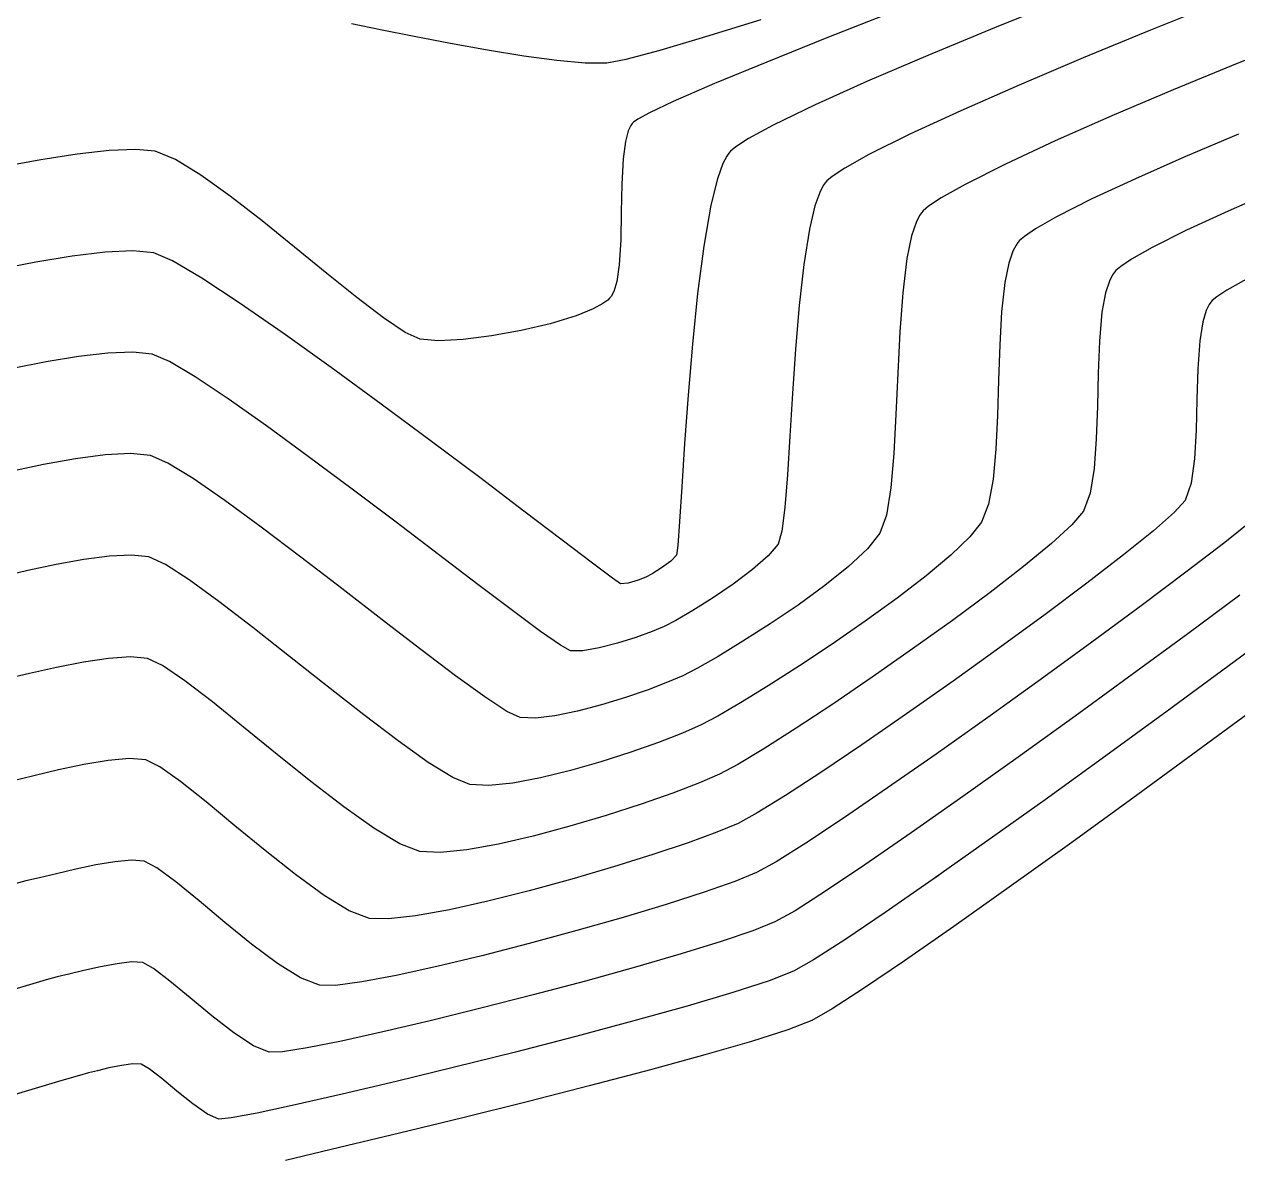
# Model space of a CAD drawing. Header units: metres. Extents: x 708868 to 711043, y 5411316 to 5413138.
# Drawn here: x 710010.54 to 710054.64, y 5411840.77 to 5411881.93 of the extents above; entities that cross this region are included whole.
import ezdxf

# ---------------------------------------------------------------- set-up
doc = ezdxf.new("R2010")
doc.units = ezdxf.units.M
for name, color, linetype in [('Rionegro 2010_Contours', 7, 'Continuous'), ('Rionegro 2014_Contours', 7, 'Continuous'), ('Rionegro 2018_Contours', 7, 'Continuous')]:
    doc.layers.add(name, color=color, linetype=linetype)

msp = doc.modelspace()

# ---------------------------------------------------------------- linework, layer by layer
at = {"layer": 'Rionegro 2010_Contours'}
for points in [[(710053.954, 5411882.71, 236), (710051.468, 5411881.715, 236), (710049.024, 5411880.709, 236), (710046.7, 5411879.724, 236), (710044.575, 5411878.789, 236), (710042.729, 5411877.936, 236), (710041.239, 5411877.194, 236), (710040.357, 5411876.701, 236), (710039.903, 5411876.4, 236), (710039.709, 5411876.236, 236), (710039.646, 5411876.166, 236), (710039.577, 5411876.066, 236), (710039.449, 5411875.817, 236), (710039.274, 5411875.328, 236), (710039.073, 5411874.488, 236), (710038.867, 5411873.195, 236), (710038.703, 5411871.712, 236), (710038.571, 5411870.122, 236), (710038.461, 5411868.51, 236), (710038.366, 5411866.958, 236), (710038.276, 5411865.551, 236), (710038.181, 5411864.372, 236), (710038.073, 5411863.506, 236), (710037.942, 5411863.036, 236), (710037.581, 5411862.606, 236), (710037.01, 5411862.109, 236), (710036.308, 5411861.586, 236), (710035.556, 5411861.077, 236), (710034.834, 5411860.623, 236), (710034.222, 5411860.265, 236), (710033.802, 5411860.044, 236), (710033.356, 5411859.856, 236), (710032.763, 5411859.642, 236), (710032.096, 5411859.433, 236), (710031.429, 5411859.262, 236), (710030.836, 5411859.162, 236), (710030.389, 5411859.164, 236), (710030.027, 5411859.363, 236), (710029.306, 5411859.866, 236), (710028.286, 5411860.619, 236), (710027.03, 5411861.567, 236), (710025.597, 5411862.655, 236), (710024.051, 5411863.831, 236), (710022.452, 5411865.039, 236), (710020.861, 5411866.226, 236), (710019.341, 5411867.337, 236), (710017.952, 5411868.318, 236), (710016.756, 5411869.116, 236), (710015.814, 5411869.675, 236), (710015.188, 5411869.942, 236), (710014.486, 5411870.014, 236), (710013.577, 5411869.977, 236), (710012.512, 5411869.851, 236), (710011.34, 5411869.657, 236), (710010.113, 5411869.416, 236)], [(710042.114, 5411882.389, 234), (710039.713, 5411881.44, 234), (710037.522, 5411880.559, 234), (710035.631, 5411879.776, 234), (710034.127, 5411879.124, 234), (710033.263, 5411878.716, 234), (710032.842, 5411878.486, 234), (710032.68, 5411878.374, 234), (710032.637, 5411878.331, 234), (710032.584, 5411878.251, 234), (710032.492, 5411878.054, 234), (710032.388, 5411877.677, 234), (710032.302, 5411877.046, 234), (710032.254, 5411876.116, 234), (710032.238, 5411875.106, 234), (710032.221, 5411874.103, 234), (710032.167, 5411873.189, 234), (710032.075, 5411872.58, 234), (710031.965, 5411872.222, 234), (710031.868, 5411872.042, 234), (710031.812, 5411871.971, 234), (710031.745, 5411871.907, 234), (710031.572, 5411871.778, 234), (710031.218, 5411871.586, 234), (710030.602, 5411871.337, 234), (710029.659, 5411871.049, 234), (710028.603, 5411870.799, 234), (710027.518, 5411870.603, 234), (710026.488, 5411870.476, 234), (710025.599, 5411870.431, 234), (710024.933, 5411870.485, 234), (710024.379, 5411870.733, 234), (710023.592, 5411871.26, 234), (710022.626, 5411871.997, 234), (710021.533, 5411872.876, 234), (710020.367, 5411873.829, 234), (710019.181, 5411874.788, 234), (710018.028, 5411875.684, 234), (710016.962, 5411876.449, 234), (710016.036, 5411877.015, 234), (710015.303, 5411877.314, 234), (710014.593, 5411877.382, 234), (710013.626, 5411877.34, 234), (710012.458, 5411877.208, 234), (710011.147, 5411877.005, 234), (710009.747, 5411876.749, 234)], [(710022.431, 5411881.955, 234), (710023.486, 5411881.739, 234), (710024.709, 5411881.495, 234), (710026.03, 5411881.243, 234), (710027.382, 5411881.002, 234), (710028.694, 5411880.79, 234), (710029.898, 5411880.629, 234), (710030.926, 5411880.536, 234), (710031.708, 5411880.531, 234), (710032.419, 5411880.667, 234), (710033.647, 5411880.994, 234), (710035.307, 5411881.482, 234), (710037.317, 5411882.101, 234)], [(710056.956, 5411881.434, 237), (710054.624, 5411880.507, 237), (710052.299, 5411879.553, 237), (710050.065, 5411878.603, 237), (710048.003, 5411877.692, 237), (710046.198, 5411876.851, 237), (710044.732, 5411876.114, 237), (710043.86, 5411875.621, 237), (710043.408, 5411875.319, 237), (710043.214, 5411875.154, 237), (710043.15, 5411875.083, 237), (710043.08, 5411874.981, 237), (710042.952, 5411874.729, 237), (710042.789, 5411874.243, 237), (710042.619, 5411873.42, 237), (710042.466, 5411872.17, 237), (710042.363, 5411870.753, 237), (710042.288, 5411869.253, 237), (710042.222, 5411867.753, 237), (710042.144, 5411866.337, 237), (710042.034, 5411865.089, 237), (710041.872, 5411864.094, 237), (710041.638, 5411863.434, 237), (710041.189, 5411862.867, 237), (710040.501, 5411862.221, 237), (710039.638, 5411861.528, 237), (710038.667, 5411860.823, 237), (710037.653, 5411860.137, 237), (710036.661, 5411859.504, 237), (710035.756, 5411858.958, 237), (710035.005, 5411858.53, 237), (710034.472, 5411858.254, 237), (710033.922, 5411858.017, 237), (710033.211, 5411857.746, 237), (710032.392, 5411857.465, 237), (710031.52, 5411857.197, 237), (710030.647, 5411856.966, 237), (710029.828, 5411856.796, 237), (710029.116, 5411856.71, 237), (710028.564, 5411856.731, 237), (710028.081, 5411856.957, 237), (710027.276, 5411857.485, 237), (710026.212, 5411858.255, 237), (710024.95, 5411859.207, 237), (710023.551, 5411860.282, 237), (710022.078, 5411861.42, 237), (710020.592, 5411862.563, 237), (710019.155, 5411863.65, 237), (710017.829, 5411864.623, 237), (710016.675, 5411865.421, 237), (710015.755, 5411865.985, 237), (710015.131, 5411866.256, 237), (710014.405, 5411866.328, 237), (710013.478, 5411866.281, 237), (710012.407, 5411866.141, 237), (710011.246, 5411865.932, 237), (710010.052, 5411865.68, 237)], [(710054.672, 5411877.943, 238), (710052.723, 5411877.116, 238), (710050.923, 5411876.32, 238), (710049.345, 5411875.582, 238), (710048.059, 5411874.931, 238), (710047.29, 5411874.491, 238), (710046.888, 5411874.218, 238), (710046.713, 5411874.067, 238), (710046.655, 5411874.001, 238), (710046.589, 5411873.906, 238), (710046.472, 5411873.68, 238), (710046.326, 5411873.253, 238), (710046.181, 5411872.544, 238), (710046.062, 5411871.478, 238), (710045.992, 5411870.275, 238), (710045.948, 5411869, 238), (710045.908, 5411867.718, 238), (710045.849, 5411866.494, 238), (710045.749, 5411865.395, 238), (710045.585, 5411864.486, 238), (710045.335, 5411863.831, 238), (710044.91, 5411863.298, 238), (710044.219, 5411862.64, 238), (710043.318, 5411861.888, 238), (710042.261, 5411861.077, 238), (710041.104, 5411860.238, 238), (710039.902, 5411859.404, 238), (710038.709, 5411858.609, 238), (710037.582, 5411857.885, 238), (710036.575, 5411857.264, 238), (710035.743, 5411856.78, 238), (710035.142, 5411856.465, 238), (710034.46, 5411856.168, 238), (710033.589, 5411855.83, 238), (710032.584, 5411855.475, 238), (710031.499, 5411855.126, 238), (710030.387, 5411854.807, 238), (710029.301, 5411854.541, 238), (710028.296, 5411854.352, 238), (710027.424, 5411854.263, 238), (710026.74, 5411854.299, 238), (710026.117, 5411854.554, 238), (710025.225, 5411855.105, 238), (710024.126, 5411855.886, 238), (710022.878, 5411856.832, 238), (710021.544, 5411857.876, 238), (710020.182, 5411858.955, 238), (710018.853, 5411860.002, 238), (710017.617, 5411860.953, 238), (710016.535, 5411861.741, 238), (710015.668, 5411862.302, 238), (710015.074, 5411862.57, 238), (710014.44, 5411862.634, 238), (710013.634, 5411862.594, 238), (710012.705, 5411862.473, 238), (710011.699, 5411862.292, 238), (710010.665, 5411862.073, 238), (710009.649, 5411861.838, 238)], [(710056.001, 5411875.886, 239), (710054.29, 5411875.142, 239), (710052.775, 5411874.443, 239), (710051.53, 5411873.82, 239), (710050.781, 5411873.396, 239), (710050.388, 5411873.131, 239), (710050.216, 5411872.983, 239), (710050.159, 5411872.918, 239), (710050.093, 5411872.823, 239), (710049.977, 5411872.595, 239), (710049.838, 5411872.167, 239), (710049.708, 5411871.462, 239), (710049.614, 5411870.415, 239), (710049.567, 5411869.252, 239), (710049.54, 5411868.046, 239), (710049.502, 5411866.868, 239), (710049.424, 5411865.791, 239), (710049.277, 5411864.887, 239), (710049.031, 5411864.229, 239), (710048.617, 5411863.737, 239), (710047.873, 5411863.054, 239), (710046.86, 5411862.22, 239), (710045.64, 5411861.278, 239), (710044.275, 5411860.267, 239), (710042.825, 5411859.227, 239), (710041.353, 5411858.2, 239), (710039.921, 5411857.226, 239), (710038.589, 5411856.346, 239), (710037.419, 5411855.601, 239), (710036.473, 5411855.03, 239), (710035.813, 5411854.675, 239), (710035.078, 5411854.36, 239), (710034.107, 5411853.989, 239), (710032.959, 5411853.587, 239), (710031.692, 5411853.177, 239), (710030.366, 5411852.783, 239), (710029.04, 5411852.427, 239), (710027.773, 5411852.134, 239), (710026.624, 5411851.927, 239), (710025.651, 5411851.83, 239), (710024.915, 5411851.866, 239), (710024.19, 5411852.144, 239), (710023.25, 5411852.707, 239), (710022.154, 5411853.485, 239), (710020.96, 5411854.406, 239), (710019.727, 5411855.396, 239), (710018.513, 5411856.385, 239), (710017.376, 5411857.301, 239), (710016.376, 5411858.07, 239), (710015.57, 5411858.622, 239), (710015.017, 5411858.884, 239), (710014.4, 5411858.938, 239), (710013.606, 5411858.885, 239), (710012.692, 5411858.749, 239), (710011.715, 5411858.558, 239), (710010.733, 5411858.338, 239), (710009.803, 5411858.115, 239)], [(710055.293, 5411863.994, 241), (710054.17, 5411863.101, 241), (710052.76, 5411862.018, 241), (710051.13, 5411860.793, 241), (710049.343, 5411859.473, 241), (710047.463, 5411858.104, 241), (710045.557, 5411856.733, 241), (710043.687, 5411855.408, 241), (710041.919, 5411854.174, 241), (710040.317, 5411853.079, 241), (710038.945, 5411852.17, 241), (710037.869, 5411851.493, 241), (710037.153, 5411851.096, 241), (710036.366, 5411850.773, 241), (710035.25, 5411850.382, 241), (710033.875, 5411849.941, 241), (710032.31, 5411849.47, 241), (710030.625, 5411848.99, 241), (710028.888, 5411848.519, 241), (710027.169, 5411848.078, 241), (710025.538, 5411847.686, 241), (710024.062, 5411847.362, 241), (710022.812, 5411847.127, 241), (710021.857, 5411847, 241), (710021.266, 5411847.001, 241), (710020.585, 5411847.268, 241), (710019.743, 5411847.798, 241), (710018.804, 5411848.501, 241), (710017.832, 5411849.289, 241), (710016.892, 5411850.072, 241), (710016.048, 5411850.763, 241), (710015.363, 5411851.273, 241), (710014.903, 5411851.513, 241), (710014.44, 5411851.546, 241), (710013.834, 5411851.493, 241), (710013.142, 5411851.376, 241), (710012.418, 5411851.223, 241), (710011.716, 5411851.058, 241), (710011.093, 5411850.907, 241), (710010.602, 5411850.794, 241), (710010.113, 5411850.666, 241)], [(710054.715, 5411861.18, 242), (710052.823, 5411859.775, 242), (710050.808, 5411858.293, 242), (710048.732, 5411856.782, 242), (710046.659, 5411855.288, 242), (710044.653, 5411853.858, 242), (710042.776, 5411852.538, 242), (710041.091, 5411851.377, 242), (710039.662, 5411850.42, 242), (710038.552, 5411849.714, 242), (710037.823, 5411849.307, 242), (710037.024, 5411848.985, 242), (710035.865, 5411848.592, 242), (710034.417, 5411848.144, 242), (710032.75, 5411847.66, 242), (710030.933, 5411847.157, 242), (710029.038, 5411846.653, 242), (710027.133, 5411846.165, 242), (710025.289, 5411845.711, 242), (710023.577, 5411845.309, 242), (710022.066, 5411844.976, 242), (710020.826, 5411844.729, 242), (710019.928, 5411844.588, 242), (710019.441, 5411844.568, 242), (710018.869, 5411844.806, 242), (710018.153, 5411845.279, 242), (710017.363, 5411845.892, 242), (710016.568, 5411846.548, 242), (710015.837, 5411847.154, 242), (710015.24, 5411847.612, 242), (710014.846, 5411847.827, 242), (710014.444, 5411847.849, 242), (710013.912, 5411847.788, 242), (710013.313, 5411847.675, 242), (710012.709, 5411847.538, 242), (710012.163, 5411847.406, 242), (710011.74, 5411847.308, 242), (710011.343, 5411847.201, 242), (710010.612, 5411846.987, 242), (710009.619, 5411846.692, 242)], [(710055.559, 5411857.267, 244), (710053.194, 5411855.531, 244), (710050.83, 5411853.806, 244), (710048.524, 5411852.135, 244), (710046.334, 5411850.563, 244), (710044.319, 5411849.133, 244), (710042.536, 5411847.891, 244), (710041.044, 5411846.88, 244), (710039.901, 5411846.144, 244), (710039.164, 5411845.728, 244), (710038.289, 5411845.387, 244), (710036.966, 5411844.961, 244), (710035.276, 5411844.469, 244), (710033.302, 5411843.927, 244), (710031.123, 5411843.354, 244), (710028.823, 5411842.767, 244), (710026.482, 5411842.185, 244), (710024.182, 5411841.624, 244), (710022.003, 5411841.102, 244), (710020.029, 5411840.638, 244)], [(710043.774, 5411850.997, 243), (710043.571, 5411850.854, 243), (710041.828, 5411849.645, 243), (710040.36, 5411848.655, 243), (710039.229, 5411847.931, 243), (710038.494, 5411847.517, 243), (710037.612, 5411847.17, 243), (710036.295, 5411846.74, 243), (710034.628, 5411846.245, 243), (710032.697, 5411845.706, 243), (710030.589, 5411845.142, 243), (710028.388, 5411844.574, 243), (710026.181, 5411844.021, 243), (710024.054, 5411843.503, 243), (710022.092, 5411843.041, 243), (710020.382, 5411842.653, 243), (710019.008, 5411842.359, 243), (710018.058, 5411842.18, 243), (710017.617, 5411842.136, 243), (710017.196, 5411842.322, 243), (710016.665, 5411842.692, 243), (710016.091, 5411843.152, 243), (710015.542, 5411843.61, 243), (710015.085, 5411843.97, 243), (710014.789, 5411844.141, 243), (710014.481, 5411844.15, 243), (710014.07, 5411844.092, 243), (710013.62, 5411843.998, 243), (710013.2, 5411843.897, 243), (710012.877, 5411843.821, 243), (710012.543, 5411843.729, 243), (710011.91, 5411843.539, 243), (710011.064, 5411843.286, 243), (710010.087, 5411843.001, 243)]]:
    msp.add_polyline3d(points, dxfattribs=at)
at = {"layer": 'Rionegro 2014_Contours'}
for points in [[(710048.368, 5411882.846, 235), (710045.801, 5411881.808, 235), (710043.38, 5411880.803, 235), (710041.181, 5411879.86, 235), (710039.281, 5411879.005, 235), (710037.757, 5411878.266, 235), (710036.859, 5411877.777, 235), (710036.4, 5411877.48, 235), (710036.204, 5411877.318, 235), (710036.142, 5411877.248, 235), (710036.069, 5411877.142, 235), (710035.929, 5411876.868, 235), (710035.733, 5411876.317, 235), (710035.495, 5411875.355, 235), (710035.234, 5411873.862, 235), (710035.012, 5411872.145, 235), (710034.823, 5411870.307, 235), (710034.666, 5411868.455, 235), (710034.538, 5411866.693, 235), (710034.434, 5411865.125, 235), (710034.353, 5411863.857, 235), (710034.291, 5411862.993, 235), (710034.245, 5411862.638, 235), (710034.037, 5411862.423, 235), (710033.705, 5411862.178, 235), (710033.364, 5411861.962, 235), (710033.132, 5411861.833, 235), (710032.852, 5411861.725, 235), (710032.493, 5411861.623, 235), (710032.213, 5411861.596, 235), (710031.924, 5411861.798, 235), (710031.193, 5411862.346, 235), (710030.095, 5411863.179, 235), (710028.702, 5411864.236, 235), (710027.092, 5411865.453, 235), (710025.336, 5411866.771, 235), (710023.51, 5411868.128, 235), (710021.689, 5411869.461, 235), (710019.946, 5411870.71, 235), (710018.355, 5411871.813, 235), (710016.992, 5411872.708, 235), (710015.931, 5411873.333, 235), (710015.246, 5411873.628, 235), (710014.487, 5411873.701, 235), (710013.48, 5411873.654, 235), (710012.285, 5411873.509, 235), (710010.964, 5411873.291, 235), (710009.576, 5411873.021, 235)], [(710053.954, 5411882.71, 236), (710051.468, 5411881.715, 236), (710049.024, 5411880.709, 236), (710046.7, 5411879.724, 236), (710044.575, 5411878.789, 236), (710042.729, 5411877.936, 236), (710041.239, 5411877.194, 236), (710040.357, 5411876.701, 236), (710039.903, 5411876.4, 236), (710039.709, 5411876.236, 236), (710039.646, 5411876.166, 236), (710039.577, 5411876.066, 236), (710039.449, 5411875.817, 236), (710039.274, 5411875.328, 236), (710039.073, 5411874.488, 236), (710038.867, 5411873.195, 236), (710038.703, 5411871.712, 236), (710038.571, 5411870.122, 236), (710038.461, 5411868.51, 236), (710038.366, 5411866.958, 236), (710038.276, 5411865.551, 236), (710038.181, 5411864.372, 236), (710038.073, 5411863.506, 236), (710037.942, 5411863.036, 236), (710037.581, 5411862.606, 236), (710037.01, 5411862.109, 236), (710036.308, 5411861.586, 236), (710035.556, 5411861.077, 236), (710034.834, 5411860.623, 236), (710034.222, 5411860.265, 236), (710033.802, 5411860.044, 236), (710033.356, 5411859.856, 236), (710032.763, 5411859.642, 236), (710032.096, 5411859.433, 236), (710031.429, 5411859.262, 236), (710030.836, 5411859.162, 236), (710030.389, 5411859.164, 236), (710030.027, 5411859.363, 236), (710029.306, 5411859.866, 236), (710028.286, 5411860.619, 236), (710027.03, 5411861.567, 236), (710025.597, 5411862.655, 236), (710024.051, 5411863.831, 236), (710022.452, 5411865.039, 236), (710020.861, 5411866.226, 236), (710019.341, 5411867.337, 236), (710017.952, 5411868.318, 236), (710016.756, 5411869.116, 236), (710015.814, 5411869.675, 236), (710015.188, 5411869.942, 236), (710014.486, 5411870.014, 236), (710013.577, 5411869.977, 236), (710012.512, 5411869.851, 236), (710011.34, 5411869.657, 236), (710010.113, 5411869.416, 236)], [(710042.114, 5411882.389, 234), (710039.713, 5411881.44, 234), (710037.522, 5411880.559, 234), (710035.631, 5411879.776, 234), (710034.127, 5411879.124, 234), (710033.263, 5411878.716, 234), (710032.842, 5411878.486, 234), (710032.68, 5411878.374, 234), (710032.637, 5411878.331, 234), (710032.584, 5411878.251, 234), (710032.492, 5411878.054, 234), (710032.388, 5411877.677, 234), (710032.302, 5411877.046, 234), (710032.254, 5411876.116, 234), (710032.238, 5411875.106, 234), (710032.221, 5411874.103, 234), (710032.167, 5411873.189, 234), (710032.075, 5411872.58, 234), (710031.965, 5411872.222, 234), (710031.868, 5411872.042, 234), (710031.812, 5411871.971, 234), (710031.745, 5411871.907, 234), (710031.572, 5411871.778, 234), (710031.218, 5411871.586, 234), (710030.602, 5411871.337, 234), (710029.659, 5411871.049, 234), (710028.603, 5411870.799, 234), (710027.518, 5411870.603, 234), (710026.488, 5411870.476, 234), (710025.599, 5411870.431, 234), (710024.933, 5411870.485, 234), (710024.379, 5411870.733, 234), (710023.592, 5411871.26, 234), (710022.626, 5411871.997, 234), (710021.533, 5411872.876, 234), (710020.367, 5411873.829, 234), (710019.181, 5411874.788, 234), (710018.028, 5411875.684, 234), (710016.962, 5411876.449, 234), (710016.036, 5411877.015, 234), (710015.303, 5411877.314, 234), (710014.593, 5411877.382, 234), (710013.626, 5411877.34, 234), (710012.458, 5411877.208, 234), (710011.147, 5411877.005, 234), (710009.747, 5411876.749, 234)], [(710022.431, 5411881.955, 234), (710023.486, 5411881.739, 234), (710024.709, 5411881.495, 234), (710026.03, 5411881.243, 234), (710027.382, 5411881.002, 234), (710028.694, 5411880.79, 234), (710029.898, 5411880.629, 234), (710030.926, 5411880.536, 234), (710031.708, 5411880.531, 234), (710032.419, 5411880.667, 234), (710033.647, 5411880.994, 234), (710035.307, 5411881.482, 234), (710037.317, 5411882.101, 234)], [(710056.956, 5411881.434, 237), (710054.624, 5411880.507, 237), (710052.299, 5411879.553, 237), (710050.065, 5411878.603, 237), (710048.003, 5411877.692, 237), (710046.198, 5411876.851, 237), (710044.732, 5411876.114, 237), (710043.86, 5411875.621, 237), (710043.408, 5411875.319, 237), (710043.214, 5411875.154, 237), (710043.15, 5411875.083, 237), (710043.08, 5411874.981, 237), (710042.952, 5411874.729, 237), (710042.789, 5411874.243, 237), (710042.619, 5411873.42, 237), (710042.466, 5411872.17, 237), (710042.363, 5411870.753, 237), (710042.288, 5411869.253, 237), (710042.222, 5411867.753, 237), (710042.144, 5411866.337, 237), (710042.034, 5411865.089, 237), (710041.872, 5411864.094, 237), (710041.638, 5411863.434, 237), (710041.189, 5411862.867, 237), (710040.501, 5411862.221, 237), (710039.638, 5411861.528, 237), (710038.667, 5411860.823, 237), (710037.653, 5411860.137, 237), (710036.661, 5411859.504, 237), (710035.756, 5411858.958, 237), (710035.005, 5411858.53, 237), (710034.472, 5411858.254, 237), (710033.922, 5411858.017, 237), (710033.211, 5411857.746, 237), (710032.392, 5411857.465, 237), (710031.52, 5411857.197, 237), (710030.647, 5411856.966, 237), (710029.828, 5411856.796, 237), (710029.116, 5411856.71, 237), (710028.564, 5411856.731, 237), (710028.081, 5411856.957, 237), (710027.276, 5411857.485, 237), (710026.212, 5411858.255, 237), (710024.95, 5411859.207, 237), (710023.551, 5411860.282, 237), (710022.078, 5411861.42, 237), (710020.592, 5411862.563, 237), (710019.155, 5411863.65, 237), (710017.829, 5411864.623, 237), (710016.675, 5411865.421, 237), (710015.755, 5411865.985, 237), (710015.131, 5411866.256, 237), (710014.405, 5411866.328, 237), (710013.478, 5411866.281, 237), (710012.407, 5411866.141, 237), (710011.246, 5411865.932, 237), (710010.052, 5411865.68, 237)], [(710054.672, 5411877.943, 238), (710052.723, 5411877.116, 238), (710050.923, 5411876.32, 238), (710049.345, 5411875.582, 238), (710048.059, 5411874.931, 238), (710047.29, 5411874.491, 238), (710046.888, 5411874.218, 238), (710046.713, 5411874.067, 238), (710046.655, 5411874.001, 238), (710046.589, 5411873.906, 238), (710046.472, 5411873.68, 238), (710046.326, 5411873.253, 238), (710046.181, 5411872.544, 238), (710046.062, 5411871.478, 238), (710045.992, 5411870.275, 238), (710045.948, 5411869, 238), (710045.908, 5411867.718, 238), (710045.849, 5411866.494, 238), (710045.749, 5411865.395, 238), (710045.585, 5411864.486, 238), (710045.335, 5411863.831, 238), (710044.91, 5411863.298, 238), (710044.219, 5411862.64, 238), (710043.318, 5411861.888, 238), (710042.261, 5411861.077, 238), (710041.104, 5411860.238, 238), (710039.902, 5411859.404, 238), (710038.709, 5411858.609, 238), (710037.582, 5411857.885, 238), (710036.575, 5411857.264, 238), (710035.743, 5411856.78, 238), (710035.142, 5411856.465, 238), (710034.46, 5411856.168, 238), (710033.589, 5411855.83, 238), (710032.584, 5411855.475, 238), (710031.499, 5411855.126, 238), (710030.387, 5411854.807, 238), (710029.301, 5411854.541, 238), (710028.296, 5411854.352, 238), (710027.424, 5411854.263, 238), (710026.74, 5411854.299, 238), (710026.117, 5411854.554, 238), (710025.225, 5411855.105, 238), (710024.126, 5411855.886, 238), (710022.878, 5411856.832, 238), (710021.544, 5411857.876, 238), (710020.182, 5411858.955, 238), (710018.853, 5411860.002, 238), (710017.617, 5411860.953, 238), (710016.535, 5411861.741, 238), (710015.668, 5411862.302, 238), (710015.074, 5411862.57, 238), (710014.44, 5411862.634, 238), (710013.634, 5411862.594, 238), (710012.705, 5411862.473, 238), (710011.699, 5411862.292, 238), (710010.665, 5411862.073, 238), (710009.649, 5411861.838, 238)], [(710056.001, 5411875.886, 239), (710054.29, 5411875.142, 239), (710052.775, 5411874.443, 239), (710051.53, 5411873.82, 239), (710050.781, 5411873.396, 239), (710050.388, 5411873.131, 239), (710050.216, 5411872.983, 239), (710050.159, 5411872.918, 239), (710050.093, 5411872.823, 239), (710049.977, 5411872.595, 239), (710049.838, 5411872.167, 239), (710049.708, 5411871.462, 239), (710049.614, 5411870.415, 239), (710049.567, 5411869.252, 239), (710049.54, 5411868.046, 239), (710049.502, 5411866.868, 239), (710049.424, 5411865.791, 239), (710049.277, 5411864.887, 239), (710049.031, 5411864.229, 239), (710048.617, 5411863.737, 239), (710047.873, 5411863.054, 239), (710046.86, 5411862.22, 239), (710045.64, 5411861.278, 239), (710044.275, 5411860.267, 239), (710042.825, 5411859.227, 239), (710041.353, 5411858.2, 239), (710039.921, 5411857.226, 239), (710038.589, 5411856.346, 239), (710037.419, 5411855.601, 239), (710036.473, 5411855.03, 239), (710035.813, 5411854.675, 239), (710035.078, 5411854.36, 239), (710034.107, 5411853.989, 239), (710032.959, 5411853.587, 239), (710031.692, 5411853.177, 239), (710030.366, 5411852.783, 239), (710029.04, 5411852.427, 239), (710027.773, 5411852.134, 239), (710026.624, 5411851.927, 239), (710025.651, 5411851.83, 239), (710024.915, 5411851.866, 239), (710024.19, 5411852.144, 239), (710023.25, 5411852.707, 239), (710022.154, 5411853.485, 239), (710020.96, 5411854.406, 239), (710019.727, 5411855.396, 239), (710018.513, 5411856.385, 239), (710017.376, 5411857.301, 239), (710016.376, 5411858.07, 239), (710015.57, 5411858.622, 239), (710015.017, 5411858.884, 239), (710014.4, 5411858.938, 239), (710013.606, 5411858.885, 239), (710012.692, 5411858.749, 239), (710011.715, 5411858.558, 239), (710010.733, 5411858.338, 239), (710009.803, 5411858.115, 239)], [(710054.955, 5411872.665, 240), (710054.246, 5411872.273, 240), (710053.876, 5411872.029, 240), (710053.715, 5411871.894, 240), (710053.663, 5411871.836, 240), (710053.602, 5411871.746, 240), (710053.496, 5411871.527, 240), (710053.373, 5411871.112, 240), (710053.265, 5411870.422, 240), (710053.193, 5411869.405, 240), (710053.16, 5411868.294, 240), (710053.132, 5411867.176, 240), (710053.074, 5411866.135, 240), (710052.951, 5411865.257, 240), (710052.728, 5411864.627, 240), (710052.341, 5411864.196, 240), (710051.575, 5411863.52, 240), (710050.492, 5411862.645, 240), (710049.158, 5411861.617, 240), (710047.638, 5411860.479, 240), (710045.995, 5411859.278, 240), (710044.294, 5411858.058, 240), (710042.6, 5411856.865, 240), (710040.977, 5411855.744, 240), (710039.489, 5411854.741, 240), (710038.201, 5411853.9, 240), (710037.178, 5411853.266, 240), (710036.483, 5411852.886, 240), (710035.716, 5411852.564, 240), (710034.663, 5411852.179, 240), (710033.388, 5411851.751, 240), (710031.958, 5411851.303, 240), (710030.437, 5411850.857, 240), (710028.892, 5411850.434, 240), (710027.388, 5411850.057, 240), (710025.99, 5411849.746, 240), (710024.764, 5411849.524, 240), (710023.776, 5411849.413, 240), (710023.09, 5411849.434, 240), (710022.354, 5411849.714, 240), (710021.436, 5411850.271, 240), (710020.396, 5411851.025, 240), (710019.294, 5411851.896, 240), (710018.191, 5411852.803, 240), (710017.146, 5411853.667, 240), (710016.219, 5411854.408, 240), (710015.471, 5411854.945, 240), (710014.96, 5411855.199, 240), (710014.368, 5411855.242, 240), (710013.595, 5411855.173, 240), (710012.71, 5411855.024, 240), (710011.784, 5411854.829, 240), (710010.888, 5411854.618, 240), (710010.091, 5411854.424, 240)], [(710055.293, 5411863.994, 241), (710054.17, 5411863.101, 241), (710052.76, 5411862.018, 241), (710051.13, 5411860.793, 241), (710049.343, 5411859.473, 241), (710047.463, 5411858.104, 241), (710045.557, 5411856.733, 241), (710043.687, 5411855.408, 241), (710041.919, 5411854.174, 241), (710040.317, 5411853.079, 241), (710038.945, 5411852.17, 241), (710037.869, 5411851.493, 241), (710037.153, 5411851.096, 241), (710036.366, 5411850.773, 241), (710035.25, 5411850.382, 241), (710033.875, 5411849.941, 241), (710032.31, 5411849.47, 241), (710030.625, 5411848.99, 241), (710028.888, 5411848.519, 241), (710027.169, 5411848.078, 241), (710025.538, 5411847.686, 241), (710024.062, 5411847.362, 241), (710022.812, 5411847.127, 241), (710021.857, 5411847, 241), (710021.266, 5411847.001, 241), (710020.585, 5411847.268, 241), (710019.743, 5411847.798, 241), (710018.804, 5411848.501, 241), (710017.832, 5411849.289, 241), (710016.892, 5411850.072, 241), (710016.048, 5411850.763, 241), (710015.363, 5411851.273, 241), (710014.903, 5411851.513, 241), (710014.44, 5411851.546, 241), (710013.834, 5411851.493, 241), (710013.142, 5411851.376, 241), (710012.418, 5411851.223, 241), (710011.716, 5411851.058, 241), (710011.093, 5411850.907, 241), (710010.602, 5411850.794, 241), (710010.113, 5411850.666, 241)], [(710054.715, 5411861.18, 242), (710052.823, 5411859.775, 242), (710050.808, 5411858.293, 242), (710048.732, 5411856.782, 242), (710046.659, 5411855.288, 242), (710044.653, 5411853.858, 242), (710042.776, 5411852.538, 242), (710041.091, 5411851.377, 242), (710039.662, 5411850.42, 242), (710038.552, 5411849.714, 242), (710037.823, 5411849.307, 242), (710037.024, 5411848.985, 242), (710035.865, 5411848.592, 242), (710034.417, 5411848.144, 242), (710032.75, 5411847.66, 242), (710030.933, 5411847.157, 242), (710029.038, 5411846.653, 242), (710027.133, 5411846.165, 242), (710025.289, 5411845.711, 242), (710023.577, 5411845.309, 242), (710022.066, 5411844.976, 242), (710020.826, 5411844.729, 242), (710019.928, 5411844.588, 242), (710019.441, 5411844.568, 242), (710018.869, 5411844.806, 242), (710018.153, 5411845.279, 242), (710017.363, 5411845.892, 242), (710016.568, 5411846.548, 242), (710015.837, 5411847.154, 242), (710015.24, 5411847.612, 242), (710014.846, 5411847.827, 242), (710014.444, 5411847.849, 242), (710013.912, 5411847.788, 242), (710013.313, 5411847.675, 242), (710012.709, 5411847.538, 242), (710012.163, 5411847.406, 242), (710011.74, 5411847.308, 242), (710011.343, 5411847.201, 242), (710010.612, 5411846.987, 242), (710009.619, 5411846.692, 242)], [(710056.403, 5411860.155, 243), (710054.285, 5411858.59, 243), (710052.079, 5411856.97, 243), (710049.843, 5411855.341, 243), (710047.639, 5411853.748, 243), (710045.528, 5411852.237, 243), (710043.571, 5411850.854, 243), (710041.828, 5411849.645, 243), (710040.36, 5411848.655, 243), (710039.229, 5411847.931, 243), (710038.494, 5411847.517, 243), (710037.612, 5411847.17, 243), (710036.295, 5411846.74, 243), (710034.628, 5411846.245, 243), (710032.697, 5411845.706, 243), (710030.589, 5411845.142, 243), (710028.388, 5411844.574, 243), (710026.181, 5411844.021, 243), (710024.054, 5411843.503, 243), (710022.092, 5411843.041, 243), (710020.382, 5411842.653, 243), (710019.008, 5411842.359, 243), (710018.058, 5411842.18, 243), (710017.617, 5411842.136, 243), (710017.196, 5411842.322, 243), (710016.665, 5411842.692, 243), (710016.091, 5411843.152, 243), (710015.542, 5411843.61, 243), (710015.085, 5411843.97, 243), (710014.789, 5411844.141, 243), (710014.481, 5411844.15, 243), (710014.07, 5411844.092, 243), (710013.62, 5411843.998, 243), (710013.2, 5411843.897, 243), (710012.877, 5411843.821, 243), (710012.543, 5411843.729, 243), (710011.91, 5411843.539, 243), (710011.064, 5411843.286, 243), (710010.087, 5411843.001, 243)], [(710055.559, 5411857.267, 244), (710053.194, 5411855.531, 244), (710050.83, 5411853.806, 244), (710048.524, 5411852.135, 244), (710046.334, 5411850.563, 244), (710044.319, 5411849.133, 244), (710042.536, 5411847.891, 244), (710041.044, 5411846.88, 244), (710039.901, 5411846.144, 244), (710039.164, 5411845.728, 244), (710038.289, 5411845.387, 244), (710036.966, 5411844.961, 244), (710035.276, 5411844.469, 244), (710033.302, 5411843.927, 244), (710031.123, 5411843.354, 244), (710028.823, 5411842.767, 244), (710026.482, 5411842.185, 244), (710024.182, 5411841.624, 244), (710022.003, 5411841.102, 244), (710020.029, 5411840.638, 244)]]:
    msp.add_polyline3d(points, dxfattribs=at)
at = {"layer": 'Rionegro 2018_Contours'}
for points in [[(710048.368, 5411882.846, 235), (710045.801, 5411881.808, 235), (710043.38, 5411880.803, 235), (710041.181, 5411879.86, 235), (710039.281, 5411879.005, 235), (710037.757, 5411878.266, 235), (710036.859, 5411877.777, 235), (710036.4, 5411877.48, 235), (710036.204, 5411877.318, 235), (710036.142, 5411877.248, 235), (710036.069, 5411877.142, 235), (710035.929, 5411876.868, 235), (710035.733, 5411876.317, 235), (710035.495, 5411875.355, 235), (710035.234, 5411873.862, 235), (710035.012, 5411872.145, 235), (710034.823, 5411870.307, 235), (710034.666, 5411868.455, 235), (710034.538, 5411866.693, 235), (710034.434, 5411865.125, 235), (710034.353, 5411863.857, 235), (710034.291, 5411862.993, 235), (710034.245, 5411862.638, 235), (710034.037, 5411862.423, 235), (710033.705, 5411862.178, 235), (710033.364, 5411861.962, 235), (710033.132, 5411861.833, 235), (710032.852, 5411861.725, 235), (710032.493, 5411861.623, 235), (710032.213, 5411861.596, 235), (710031.924, 5411861.798, 235), (710031.193, 5411862.346, 235), (710030.095, 5411863.179, 235), (710028.702, 5411864.236, 235), (710027.092, 5411865.453, 235), (710025.336, 5411866.771, 235), (710023.51, 5411868.128, 235), (710021.689, 5411869.461, 235), (710019.946, 5411870.71, 235), (710018.355, 5411871.813, 235), (710016.992, 5411872.708, 235), (710015.931, 5411873.333, 235), (710015.246, 5411873.628, 235), (710014.487, 5411873.701, 235), (710013.48, 5411873.654, 235), (710012.285, 5411873.509, 235), (710010.964, 5411873.291, 235), (710009.576, 5411873.021, 235)], [(710053.954, 5411882.71, 236), (710051.468, 5411881.715, 236), (710049.024, 5411880.709, 236), (710046.7, 5411879.724, 236), (710044.575, 5411878.789, 236), (710042.729, 5411877.936, 236), (710041.239, 5411877.194, 236), (710040.357, 5411876.701, 236), (710039.903, 5411876.4, 236), (710039.709, 5411876.236, 236), (710039.646, 5411876.166, 236), (710039.577, 5411876.066, 236), (710039.449, 5411875.817, 236), (710039.274, 5411875.328, 236), (710039.073, 5411874.488, 236), (710038.867, 5411873.195, 236), (710038.703, 5411871.712, 236), (710038.571, 5411870.122, 236), (710038.461, 5411868.51, 236), (710038.366, 5411866.958, 236), (710038.276, 5411865.551, 236), (710038.181, 5411864.372, 236), (710038.073, 5411863.506, 236), (710037.942, 5411863.036, 236), (710037.581, 5411862.606, 236), (710037.01, 5411862.109, 236), (710036.308, 5411861.586, 236), (710035.556, 5411861.077, 236), (710034.834, 5411860.623, 236), (710034.222, 5411860.265, 236), (710033.802, 5411860.044, 236), (710033.356, 5411859.856, 236), (710032.763, 5411859.642, 236), (710032.096, 5411859.433, 236), (710031.429, 5411859.262, 236), (710030.836, 5411859.162, 236), (710030.389, 5411859.164, 236), (710030.027, 5411859.363, 236), (710029.306, 5411859.866, 236), (710028.286, 5411860.619, 236), (710027.03, 5411861.567, 236), (710025.597, 5411862.655, 236), (710024.051, 5411863.831, 236), (710022.452, 5411865.039, 236), (710020.861, 5411866.226, 236), (710019.341, 5411867.337, 236), (710017.952, 5411868.318, 236), (710016.756, 5411869.116, 236), (710015.814, 5411869.675, 236), (710015.188, 5411869.942, 236), (710014.486, 5411870.014, 236), (710013.577, 5411869.977, 236), (710012.512, 5411869.851, 236), (710011.34, 5411869.657, 236), (710010.113, 5411869.416, 236)], [(710042.114, 5411882.389, 234), (710039.713, 5411881.44, 234), (710037.522, 5411880.559, 234), (710035.631, 5411879.776, 234), (710034.127, 5411879.124, 234), (710033.263, 5411878.716, 234), (710032.842, 5411878.486, 234), (710032.68, 5411878.374, 234), (710032.637, 5411878.331, 234), (710032.584, 5411878.251, 234), (710032.492, 5411878.054, 234), (710032.388, 5411877.677, 234), (710032.302, 5411877.046, 234), (710032.254, 5411876.116, 234), (710032.238, 5411875.106, 234), (710032.221, 5411874.103, 234), (710032.167, 5411873.189, 234), (710032.075, 5411872.58, 234), (710031.965, 5411872.222, 234), (710031.868, 5411872.042, 234), (710031.812, 5411871.971, 234), (710031.745, 5411871.907, 234), (710031.572, 5411871.778, 234), (710031.218, 5411871.586, 234), (710030.602, 5411871.337, 234), (710029.659, 5411871.049, 234), (710028.603, 5411870.799, 234), (710027.518, 5411870.603, 234), (710026.488, 5411870.476, 234), (710025.599, 5411870.431, 234), (710024.933, 5411870.485, 234), (710024.379, 5411870.733, 234), (710023.592, 5411871.26, 234), (710022.626, 5411871.997, 234), (710021.533, 5411872.876, 234), (710020.367, 5411873.829, 234), (710019.181, 5411874.788, 234), (710018.028, 5411875.684, 234), (710016.962, 5411876.449, 234), (710016.036, 5411877.015, 234), (710015.303, 5411877.314, 234), (710014.593, 5411877.382, 234), (710013.626, 5411877.34, 234), (710012.458, 5411877.208, 234), (710011.147, 5411877.005, 234), (710009.747, 5411876.749, 234)], [(710022.431, 5411881.955, 234), (710023.486, 5411881.739, 234), (710024.709, 5411881.495, 234), (710026.03, 5411881.243, 234), (710027.382, 5411881.002, 234), (710028.694, 5411880.79, 234), (710029.898, 5411880.629, 234), (710030.926, 5411880.536, 234), (710031.708, 5411880.531, 234), (710032.419, 5411880.667, 234), (710033.647, 5411880.994, 234), (710035.307, 5411881.482, 234), (710037.317, 5411882.101, 234)], [(710056.956, 5411881.434, 237), (710054.624, 5411880.507, 237), (710052.299, 5411879.553, 237), (710050.065, 5411878.603, 237), (710048.003, 5411877.692, 237), (710046.198, 5411876.851, 237), (710044.732, 5411876.114, 237), (710043.86, 5411875.621, 237), (710043.408, 5411875.319, 237), (710043.214, 5411875.154, 237), (710043.15, 5411875.083, 237), (710043.08, 5411874.981, 237), (710042.952, 5411874.729, 237), (710042.789, 5411874.243, 237), (710042.619, 5411873.42, 237), (710042.466, 5411872.17, 237), (710042.363, 5411870.753, 237), (710042.288, 5411869.253, 237), (710042.222, 5411867.753, 237), (710042.144, 5411866.337, 237), (710042.034, 5411865.089, 237), (710041.872, 5411864.094, 237), (710041.638, 5411863.434, 237), (710041.189, 5411862.867, 237), (710040.501, 5411862.221, 237), (710039.638, 5411861.528, 237), (710038.667, 5411860.823, 237), (710037.653, 5411860.137, 237), (710036.661, 5411859.504, 237), (710035.756, 5411858.958, 237), (710035.005, 5411858.53, 237), (710034.472, 5411858.254, 237), (710033.922, 5411858.017, 237), (710033.211, 5411857.746, 237), (710032.392, 5411857.465, 237), (710031.52, 5411857.197, 237), (710030.647, 5411856.966, 237), (710029.828, 5411856.796, 237), (710029.116, 5411856.71, 237), (710028.564, 5411856.731, 237), (710028.081, 5411856.957, 237), (710027.276, 5411857.485, 237), (710026.212, 5411858.255, 237), (710024.95, 5411859.207, 237), (710023.551, 5411860.282, 237), (710022.078, 5411861.42, 237), (710020.592, 5411862.563, 237), (710019.155, 5411863.65, 237), (710017.829, 5411864.623, 237), (710016.675, 5411865.421, 237), (710015.755, 5411865.985, 237), (710015.131, 5411866.256, 237), (710014.405, 5411866.328, 237), (710013.478, 5411866.281, 237), (710012.407, 5411866.141, 237), (710011.246, 5411865.932, 237), (710010.052, 5411865.68, 237)], [(710054.672, 5411877.943, 238), (710052.723, 5411877.116, 238), (710050.923, 5411876.32, 238), (710049.345, 5411875.582, 238), (710048.059, 5411874.931, 238), (710047.29, 5411874.491, 238), (710046.888, 5411874.218, 238), (710046.713, 5411874.067, 238), (710046.655, 5411874.001, 238), (710046.589, 5411873.906, 238), (710046.472, 5411873.68, 238), (710046.326, 5411873.253, 238), (710046.181, 5411872.544, 238), (710046.062, 5411871.478, 238), (710045.992, 5411870.275, 238), (710045.948, 5411869, 238), (710045.908, 5411867.718, 238), (710045.849, 5411866.494, 238), (710045.749, 5411865.395, 238), (710045.585, 5411864.486, 238), (710045.335, 5411863.831, 238), (710044.91, 5411863.298, 238), (710044.219, 5411862.64, 238), (710043.318, 5411861.888, 238), (710042.261, 5411861.077, 238), (710041.104, 5411860.238, 238), (710039.902, 5411859.404, 238), (710038.709, 5411858.609, 238), (710037.582, 5411857.885, 238), (710036.575, 5411857.264, 238), (710035.743, 5411856.78, 238), (710035.142, 5411856.465, 238), (710034.46, 5411856.168, 238), (710033.589, 5411855.83, 238), (710032.584, 5411855.475, 238), (710031.499, 5411855.126, 238), (710030.387, 5411854.807, 238), (710029.301, 5411854.541, 238), (710028.296, 5411854.352, 238), (710027.424, 5411854.263, 238), (710026.74, 5411854.299, 238), (710026.117, 5411854.554, 238), (710025.225, 5411855.105, 238), (710024.126, 5411855.886, 238), (710022.878, 5411856.832, 238), (710021.544, 5411857.876, 238), (710020.182, 5411858.955, 238), (710018.853, 5411860.002, 238), (710017.617, 5411860.953, 238), (710016.535, 5411861.741, 238), (710015.668, 5411862.302, 238), (710015.074, 5411862.57, 238), (710014.44, 5411862.634, 238), (710013.634, 5411862.594, 238), (710012.705, 5411862.473, 238), (710011.699, 5411862.292, 238), (710010.665, 5411862.073, 238), (710009.649, 5411861.838, 238)], [(710056.001, 5411875.886, 239), (710054.29, 5411875.142, 239), (710052.775, 5411874.443, 239), (710051.53, 5411873.82, 239), (710050.781, 5411873.396, 239), (710050.388, 5411873.131, 239), (710050.216, 5411872.983, 239), (710050.159, 5411872.918, 239), (710050.093, 5411872.823, 239), (710049.977, 5411872.595, 239), (710049.838, 5411872.167, 239), (710049.708, 5411871.462, 239), (710049.614, 5411870.415, 239), (710049.567, 5411869.252, 239), (710049.54, 5411868.046, 239), (710049.502, 5411866.868, 239), (710049.424, 5411865.791, 239), (710049.277, 5411864.887, 239), (710049.031, 5411864.229, 239), (710048.617, 5411863.737, 239), (710047.873, 5411863.054, 239), (710046.86, 5411862.22, 239), (710045.64, 5411861.278, 239), (710044.275, 5411860.267, 239), (710042.825, 5411859.227, 239), (710041.353, 5411858.2, 239), (710039.921, 5411857.226, 239), (710038.589, 5411856.346, 239), (710037.419, 5411855.601, 239), (710036.473, 5411855.03, 239), (710035.813, 5411854.675, 239), (710035.078, 5411854.36, 239), (710034.107, 5411853.989, 239), (710032.959, 5411853.587, 239), (710031.692, 5411853.177, 239), (710030.366, 5411852.783, 239), (710029.04, 5411852.427, 239), (710027.773, 5411852.134, 239), (710026.624, 5411851.927, 239), (710025.651, 5411851.83, 239), (710024.915, 5411851.866, 239), (710024.19, 5411852.144, 239), (710023.25, 5411852.707, 239), (710022.154, 5411853.485, 239), (710020.96, 5411854.406, 239), (710019.727, 5411855.396, 239), (710018.513, 5411856.385, 239), (710017.376, 5411857.301, 239), (710016.376, 5411858.07, 239), (710015.57, 5411858.622, 239), (710015.017, 5411858.884, 239), (710014.4, 5411858.938, 239), (710013.606, 5411858.885, 239), (710012.692, 5411858.749, 239), (710011.715, 5411858.558, 239), (710010.733, 5411858.338, 239), (710009.803, 5411858.115, 239)], [(710054.955, 5411872.665, 240), (710054.246, 5411872.273, 240), (710053.876, 5411872.029, 240), (710053.715, 5411871.894, 240), (710053.663, 5411871.836, 240), (710053.602, 5411871.746, 240), (710053.496, 5411871.527, 240), (710053.373, 5411871.112, 240), (710053.265, 5411870.422, 240), (710053.193, 5411869.405, 240), (710053.16, 5411868.294, 240), (710053.132, 5411867.176, 240), (710053.074, 5411866.135, 240), (710052.951, 5411865.257, 240), (710052.728, 5411864.627, 240), (710052.341, 5411864.196, 240), (710051.575, 5411863.52, 240), (710050.492, 5411862.645, 240), (710049.158, 5411861.617, 240), (710047.638, 5411860.479, 240), (710045.995, 5411859.278, 240), (710044.294, 5411858.058, 240), (710042.6, 5411856.865, 240), (710040.977, 5411855.744, 240), (710039.489, 5411854.741, 240), (710038.201, 5411853.9, 240), (710037.178, 5411853.266, 240), (710036.483, 5411852.886, 240), (710035.716, 5411852.564, 240), (710034.663, 5411852.179, 240), (710033.388, 5411851.751, 240), (710031.958, 5411851.303, 240), (710030.437, 5411850.857, 240), (710028.892, 5411850.434, 240), (710027.388, 5411850.057, 240), (710025.99, 5411849.746, 240), (710024.764, 5411849.524, 240), (710023.776, 5411849.413, 240), (710023.09, 5411849.434, 240), (710022.354, 5411849.714, 240), (710021.436, 5411850.271, 240), (710020.396, 5411851.025, 240), (710019.294, 5411851.896, 240), (710018.191, 5411852.803, 240), (710017.146, 5411853.667, 240), (710016.219, 5411854.408, 240), (710015.471, 5411854.945, 240), (710014.96, 5411855.199, 240), (710014.368, 5411855.242, 240), (710013.595, 5411855.173, 240), (710012.71, 5411855.024, 240), (710011.784, 5411854.829, 240), (710010.888, 5411854.618, 240), (710010.091, 5411854.424, 240)], [(710055.293, 5411863.994, 241), (710054.17, 5411863.101, 241), (710052.76, 5411862.018, 241), (710051.13, 5411860.793, 241), (710049.343, 5411859.473, 241), (710047.463, 5411858.104, 241), (710045.557, 5411856.733, 241), (710043.687, 5411855.408, 241), (710041.919, 5411854.174, 241), (710040.317, 5411853.079, 241), (710038.945, 5411852.17, 241), (710037.869, 5411851.493, 241), (710037.153, 5411851.096, 241), (710036.366, 5411850.773, 241), (710035.25, 5411850.382, 241), (710033.875, 5411849.941, 241), (710032.31, 5411849.47, 241), (710030.625, 5411848.99, 241), (710028.888, 5411848.519, 241), (710027.169, 5411848.078, 241), (710025.538, 5411847.686, 241), (710024.062, 5411847.362, 241), (710022.812, 5411847.127, 241), (710021.857, 5411847, 241), (710021.266, 5411847.001, 241), (710020.585, 5411847.268, 241), (710019.743, 5411847.798, 241), (710018.804, 5411848.501, 241), (710017.832, 5411849.289, 241), (710016.892, 5411850.072, 241), (710016.048, 5411850.763, 241), (710015.363, 5411851.273, 241), (710014.903, 5411851.513, 241), (710014.44, 5411851.546, 241), (710013.834, 5411851.493, 241), (710013.142, 5411851.376, 241), (710012.418, 5411851.223, 241), (710011.716, 5411851.058, 241), (710011.093, 5411850.907, 241), (710010.602, 5411850.794, 241), (710010.113, 5411850.666, 241)], [(710054.715, 5411861.18, 242), (710052.823, 5411859.775, 242), (710050.808, 5411858.293, 242), (710048.732, 5411856.782, 242), (710046.659, 5411855.288, 242), (710044.653, 5411853.858, 242), (710042.776, 5411852.538, 242), (710041.091, 5411851.377, 242), (710039.662, 5411850.42, 242), (710038.552, 5411849.714, 242), (710037.823, 5411849.307, 242), (710037.024, 5411848.985, 242), (710035.865, 5411848.592, 242), (710034.417, 5411848.144, 242), (710032.75, 5411847.66, 242), (710030.933, 5411847.157, 242), (710029.038, 5411846.653, 242), (710027.133, 5411846.165, 242), (710025.289, 5411845.711, 242), (710023.577, 5411845.309, 242), (710022.066, 5411844.976, 242), (710020.826, 5411844.729, 242), (710019.928, 5411844.588, 242), (710019.441, 5411844.568, 242), (710018.869, 5411844.806, 242), (710018.153, 5411845.279, 242), (710017.363, 5411845.892, 242), (710016.568, 5411846.548, 242), (710015.837, 5411847.154, 242), (710015.24, 5411847.612, 242), (710014.846, 5411847.827, 242), (710014.444, 5411847.849, 242), (710013.912, 5411847.788, 242), (710013.313, 5411847.675, 242), (710012.709, 5411847.538, 242), (710012.163, 5411847.406, 242), (710011.74, 5411847.308, 242), (710011.343, 5411847.201, 242), (710010.612, 5411846.987, 242), (710009.619, 5411846.692, 242)], [(710056.403, 5411860.155, 243), (710054.285, 5411858.59, 243), (710052.079, 5411856.97, 243), (710049.843, 5411855.341, 243), (710047.639, 5411853.748, 243), (710045.528, 5411852.237, 243), (710043.571, 5411850.854, 243), (710041.828, 5411849.645, 243), (710040.36, 5411848.655, 243), (710039.229, 5411847.931, 243), (710038.494, 5411847.517, 243), (710037.612, 5411847.17, 243), (710036.295, 5411846.74, 243), (710034.628, 5411846.245, 243), (710032.697, 5411845.706, 243), (710030.589, 5411845.142, 243), (710028.388, 5411844.574, 243), (710026.181, 5411844.021, 243), (710024.054, 5411843.503, 243), (710022.092, 5411843.041, 243), (710020.382, 5411842.653, 243), (710019.008, 5411842.359, 243), (710018.058, 5411842.18, 243), (710017.617, 5411842.136, 243), (710017.196, 5411842.322, 243), (710016.665, 5411842.692, 243), (710016.091, 5411843.152, 243), (710015.542, 5411843.61, 243), (710015.085, 5411843.97, 243), (710014.789, 5411844.141, 243), (710014.481, 5411844.15, 243), (710014.07, 5411844.092, 243), (710013.62, 5411843.998, 243), (710013.2, 5411843.897, 243), (710012.877, 5411843.821, 243), (710012.543, 5411843.729, 243), (710011.91, 5411843.539, 243), (710011.064, 5411843.286, 243), (710010.087, 5411843.001, 243)], [(710055.559, 5411857.267, 244), (710053.194, 5411855.531, 244), (710050.83, 5411853.806, 244), (710048.524, 5411852.135, 244), (710046.334, 5411850.563, 244), (710044.319, 5411849.133, 244), (710042.536, 5411847.891, 244), (710041.044, 5411846.88, 244), (710039.901, 5411846.144, 244), (710039.164, 5411845.728, 244), (710038.289, 5411845.387, 244), (710036.966, 5411844.961, 244), (710035.276, 5411844.469, 244), (710033.302, 5411843.927, 244), (710031.123, 5411843.354, 244), (710028.823, 5411842.767, 244), (710026.482, 5411842.185, 244), (710024.182, 5411841.624, 244), (710022.003, 5411841.102, 244), (710020.029, 5411840.638, 244)]]:
    msp.add_polyline3d(points, dxfattribs=at)

doc.saveas('drawing.dxf')
